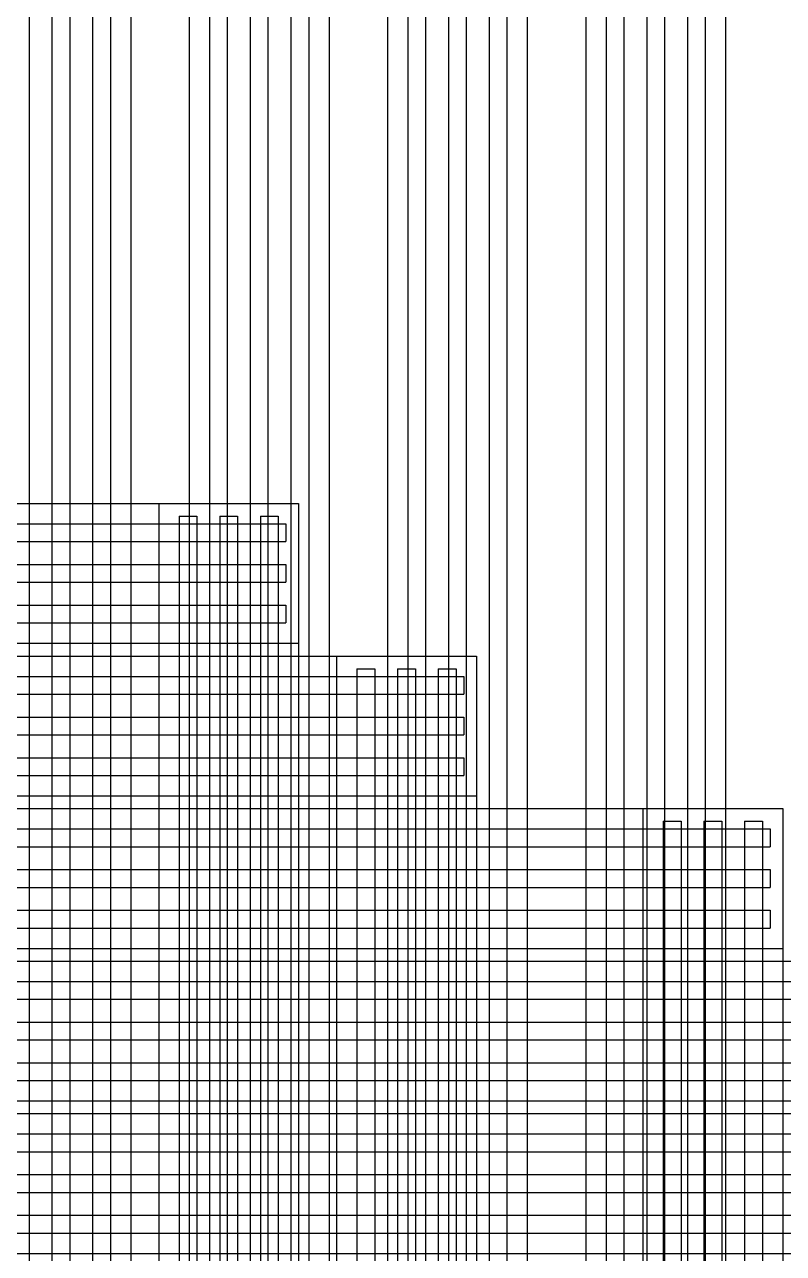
# Model space of a CAD drawing. Header units: millimetres. Extents: x -1225 to 566, y -985 to 617.
# Drawn here: x -167.62 to -137.78, y -204.73 to -156.39 of the extents above; entities that cross this region are included whole.
import ezdxf

# ---------------------------------------------------------------- set-up
doc = ezdxf.new("R2010")
doc.units = ezdxf.units.MM
doc.layers.add('HIDDEN', color=8, linetype='Continuous')
doc.layers.add('VISIBLE', color=7, linetype='Continuous')

msp = doc.modelspace()

# ---------------------------------------------------------------- linework, layer by layer
at = {"layer": 'HIDDEN'}
for points in [[(-163.45, -120.73), (-163.45, -228.73)], [(-161.15, -120.73), (-161.15, -234.73)], [(-155.65, -120.73), (-155.65, -234.73)], [(-153.35, -120.73), (-153.35, -240.73)], [(-147.85, -120.73), (-147.85, -240.73)], [(-145.55, -120.73), (-145.55, -246.73)], [(-140.05, -120.73), (-140.05, -246.73)], [(-167.45, -121.23), (-167.45, -228.23)], [(-166.55, -121.23), (-166.55, -228.23)], [(-165.85, -121.23), (-165.85, -228.23)], [(-164.95, -121.23), (-164.95, -228.23)], [(-164.25, -121.23), (-164.25, -228.23)], [(-160.35, -121.23), (-160.35, -234.23)], [(-159.65, -121.23), (-159.65, -234.23)], [(-158.75, -121.23), (-158.75, -234.23)], [(-158.05, -121.23), (-158.05, -234.23)], [(-157.15, -121.23), (-157.15, -234.23)], [(-156.45, -121.23), (-156.45, -234.23)], [(-152.55, -121.23), (-152.55, -240.23)], [(-151.85, -121.23), (-151.85, -240.23)], [(-150.95, -121.23), (-150.95, -240.23)], [(-150.25, -121.23), (-150.25, -240.23)], [(-149.35, -121.23), (-149.35, -240.23)], [(-148.65, -121.23), (-148.65, -240.23)], [(-144.75, -121.23), (-144.75, -246.23)], [(-144.05, -121.23), (-144.05, -246.23)], [(-143.15, -121.23), (-143.15, -246.23)], [(-142.45, -121.23), (-142.45, -246.23)], [(-141.55, -121.23), (-141.55, -246.23)], [(-140.85, -121.23), (-140.85, -246.23)], [(-231.35, -175.23), (-156.85, -175.23)], [(-169.3, -175.23), (-163.45, -175.23)], [(-162.35, -175.23), (-156.85, -175.23)], [(-162.35, -175.23), (-162.35, -404.73)], [(-161.15, -175.23), (-156.85, -175.23)], [(-161.15, -175.23), (-156.85, -175.23)], [(-156.85, -175.23), (-156.85, -180.73)], [(-156.85, -175.23), (-156.85, -180.73)], [(-156.85, -175.23), (-156.85, -234.73)], [(-156.85, -175.23), (-156.85, -404.73)], [(-161.55, -175.73), (-160.85, -175.73)], [(-161.55, -175.73), (-161.55, -404.23)], [(-161.15, -175.73), (-160.85, -175.73)], [(-160.85, -175.73), (-160.85, -234.73)], [(-160.85, -175.73), (-160.85, -404.23)], [(-159.95, -175.73), (-159.25, -175.73)], [(-159.95, -175.73), (-159.25, -175.73)], [(-159.95, -175.73), (-159.95, -234.73)], [(-159.95, -175.73), (-159.95, -404.23)], [(-159.25, -175.73), (-159.25, -234.73)], [(-159.25, -175.73), (-159.25, -404.23)], [(-158.35, -175.73), (-157.65, -175.73)], [(-158.35, -175.73), (-157.65, -175.73)], [(-158.35, -175.73), (-158.35, -234.73)], [(-158.35, -175.73), (-158.35, -404.23)], [(-157.65, -175.73), (-157.65, -234.73)], [(-157.65, -175.73), (-157.65, -404.23)], [(-230.85, -176.03), (-157.35, -176.03)], [(-168.95, -176.03), (-163.45, -176.03)], [(-162.35, -176.03), (-162.35, -176.73)], [(-161.15, -176.03), (-157.35, -176.03)], [(-157.35, -176.03), (-157.35, -176.73)], [(-157.35, -176.03), (-157.35, -176.73)], [(-230.85, -176.73), (-157.35, -176.73)], [(-168.95, -176.73), (-163.45, -176.73)], [(-161.15, -176.73), (-157.35, -176.73)], [(-230.85, -177.63), (-157.35, -177.63)], [(-168.95, -177.63), (-163.45, -177.63)], [(-162.35, -177.63), (-162.35, -178.33)], [(-161.15, -177.63), (-157.35, -177.63)], [(-157.35, -177.63), (-157.35, -178.33)], [(-157.35, -177.63), (-157.35, -178.33)], [(-230.85, -178.33), (-157.35, -178.33)], [(-168.95, -178.33), (-163.45, -178.33)], [(-161.15, -178.33), (-157.35, -178.33)], [(-230.85, -179.23), (-157.35, -179.23)], [(-168.95, -179.23), (-163.45, -179.23)], [(-162.35, -179.23), (-162.35, -179.93)], [(-161.15, -179.23), (-157.35, -179.23)], [(-157.35, -179.23), (-157.35, -179.93)], [(-157.35, -179.23), (-157.35, -179.93)], [(-230.85, -179.93), (-157.35, -179.93)], [(-168.95, -179.93), (-163.45, -179.93)], [(-161.15, -179.93), (-157.35, -179.93)], [(-231.35, -180.73), (-156.85, -180.73)], [(-169.3, -180.73), (-163.45, -180.73)], [(-161.55, -180.73), (-156.85, -180.73)], [(-223.55, -181.23), (-149.85, -181.23)], [(-168.95, -181.23), (-163.45, -181.23)], [(-162.35, -181.23), (-162.35, -186.73)], [(-161.55, -181.23), (-155.65, -181.23)], [(-155.35, -181.23), (-149.85, -181.23)], [(-155.35, -181.23), (-155.35, -411.73)], [(-153.35, -181.23), (-149.85, -181.23)], [(-153.35, -181.23), (-149.85, -181.23)], [(-149.85, -181.23), (-149.85, -186.73)], [(-149.85, -181.23), (-149.85, -186.73)], [(-149.85, -181.23), (-149.85, -240.73)], [(-149.85, -181.23), (-149.85, -411.73)], [(-154.55, -181.73), (-153.85, -181.73)], [(-154.55, -181.73), (-154.55, -411.23)], [(-153.85, -181.73), (-153.85, -411.23)], [(-152.95, -181.73), (-152.25, -181.73)], [(-152.95, -181.73), (-152.25, -181.73)], [(-152.95, -181.73), (-152.95, -240.73)], [(-152.95, -181.73), (-152.95, -411.23)], [(-152.25, -181.73), (-152.25, -240.73)], [(-152.25, -181.73), (-152.25, -411.23)], [(-151.35, -181.73), (-150.65, -181.73)], [(-151.35, -181.73), (-150.65, -181.73)], [(-151.35, -181.73), (-151.35, -240.73)], [(-151.35, -181.73), (-151.35, -411.23)], [(-150.65, -181.73), (-150.65, -240.73)], [(-150.65, -181.73), (-150.65, -411.23)], [(-223.05, -182.03), (-150.35, -182.03)], [(-168.95, -182.03), (-163.45, -182.03)], [(-161.55, -182.03), (-161.55, -182.73)], [(-161.15, -182.03), (-155.65, -182.03)], [(-155.35, -182.03), (-155.35, -182.73)], [(-153.35, -182.03), (-150.35, -182.03)], [(-150.35, -182.03), (-150.35, -182.73)], [(-150.35, -182.03), (-150.35, -182.73)], [(-223.05, -182.73), (-150.35, -182.73)], [(-168.95, -182.73), (-163.45, -182.73)], [(-161.15, -182.73), (-155.65, -182.73)], [(-153.35, -182.73), (-150.35, -182.73)], [(-223.05, -183.63), (-150.35, -183.63)], [(-168.95, -183.63), (-163.45, -183.63)], [(-161.55, -183.63), (-161.55, -184.33)], [(-161.15, -183.63), (-155.65, -183.63)], [(-155.35, -183.63), (-155.35, -184.33)], [(-153.35, -183.63), (-150.35, -183.63)], [(-150.35, -183.63), (-150.35, -184.33)], [(-150.35, -183.63), (-150.35, -184.33)], [(-223.05, -184.33), (-150.35, -184.33)], [(-168.95, -184.33), (-163.45, -184.33)], [(-161.15, -184.33), (-155.65, -184.33)], [(-153.35, -184.33), (-150.35, -184.33)], [(-223.05, -185.23), (-150.35, -185.23)], [(-168.95, -185.23), (-163.45, -185.23)], [(-161.55, -185.23), (-161.55, -185.93)], [(-161.15, -185.23), (-155.65, -185.23)], [(-155.35, -185.23), (-155.35, -185.93)], [(-153.35, -185.23), (-150.35, -185.23)], [(-150.35, -185.23), (-150.35, -185.93)], [(-150.35, -185.23), (-150.35, -185.93)], [(-223.05, -185.93), (-150.35, -185.93)], [(-168.95, -185.93), (-163.45, -185.93)], [(-161.15, -185.93), (-155.65, -185.93)], [(-153.35, -185.93), (-150.35, -185.93)], [(-223.55, -186.73), (-149.85, -186.73)], [(-168.95, -186.73), (-163.45, -186.73)], [(-161.55, -186.73), (-155.65, -186.73)], [(-154.55, -186.73), (-153.85, -186.73)], [(-153.35, -186.73), (-149.85, -186.73)], [(-215.75, -187.23), (-137.8, -187.23)], [(-168.95, -187.23), (-163.45, -187.23)], [(-162.35, -187.23), (-162.35, -192.73)], [(-161.55, -187.23), (-161.55, -192.73)], [(-161.15, -187.23), (-155.65, -187.23)], [(-155.35, -187.23), (-155.35, -192.73)], [(-154.55, -187.23), (-153.85, -187.23)], [(-153.35, -187.23), (-147.85, -187.23)], [(-145.55, -187.23), (-140.05, -187.23)], [(-143.3, -187.23), (-140.05, -187.23)], [(-143.3, -187.23), (-137.8, -187.23)], [(-143.3, -187.23), (-143.3, -308.58)], [(-143.3, -187.23), (-143.3, -404.73)], [(-137.8, -187.23), (-137.8, -192.73)], [(-137.8, -187.23), (-137.8, -404.73)], [(-215.25, -188.03), (-138.3, -188.03)], [(-168.95, -188.03), (-163.45, -188.03)], [(-161.15, -188.03), (-155.65, -188.03)], [(-154.55, -188.03), (-154.55, -188.73)], [(-153.85, -188.03), (-153.85, -188.73)], [(-153.35, -188.03), (-147.85, -188.03)], [(-145.55, -188.03), (-140.05, -188.03)], [(-142.5, -187.73), (-141.8, -187.73)], [(-142.5, -187.73), (-141.8, -187.73)], [(-142.5, -187.73), (-142.5, -308.58)], [(-142.5, -187.73), (-142.5, -404.23)], [(-141.8, -187.73), (-141.8, -308.58)], [(-141.8, -187.73), (-141.8, -404.23)], [(-140.9, -187.73), (-140.2, -187.73)], [(-140.9, -187.73), (-140.2, -187.73)], [(-140.9, -187.73), (-140.9, -308.58)], [(-140.9, -187.73), (-140.9, -404.23)], [(-140.2, -187.73), (-140.2, -308.58)], [(-140.2, -187.73), (-140.2, -404.23)], [(-139.3, -187.73), (-138.6, -187.73)], [(-139.3, -187.73), (-139.3, -404.23)], [(-138.6, -187.73), (-138.6, -404.23)], [(-138.3, -188.03), (-138.3, -188.73)], [(-215.25, -188.73), (-138.3, -188.73)], [(-168.95, -188.73), (-163.45, -188.73)], [(-161.15, -188.73), (-155.65, -188.73)], [(-153.35, -188.73), (-147.85, -188.73)], [(-145.55, -188.73), (-140.05, -188.73)], [(-215.25, -189.63), (-138.3, -189.63)], [(-168.95, -189.63), (-163.45, -189.63)], [(-161.15, -189.63), (-155.65, -189.63)], [(-154.55, -189.63), (-154.55, -190.33)], [(-153.85, -189.63), (-153.85, -190.33)], [(-153.35, -189.63), (-147.85, -189.63)], [(-145.55, -189.63), (-140.05, -189.63)], [(-138.3, -189.63), (-138.3, -190.33)], [(-215.25, -190.33), (-138.3, -190.33)], [(-168.95, -190.33), (-163.45, -190.33)], [(-161.15, -190.33), (-155.65, -190.33)], [(-153.35, -190.33), (-147.85, -190.33)], [(-145.55, -190.33), (-140.05, -190.33)], [(-215.25, -191.23), (-138.3, -191.23)], [(-168.95, -191.23), (-163.45, -191.23)], [(-161.15, -191.23), (-155.65, -191.23)], [(-154.55, -191.23), (-154.55, -191.93)], [(-153.85, -191.23), (-153.85, -191.93)], [(-153.35, -191.23), (-147.85, -191.23)], [(-145.55, -191.23), (-140.05, -191.23)], [(-138.3, -191.23), (-138.3, -191.93)], [(-215.25, -191.93), (-138.3, -191.93)], [(-168.95, -191.93), (-163.45, -191.93)], [(-161.15, -191.93), (-155.65, -191.93)], [(-153.35, -191.93), (-147.85, -191.93)], [(-145.55, -191.93), (-140.05, -191.93)], [(-215.75, -192.73), (-137.8, -192.73)], [(-168.95, -192.73), (-163.45, -192.73)], [(-161.15, -192.73), (-155.65, -192.73)], [(-154.55, -192.73), (-153.85, -192.73)], [(-153.35, -192.73), (-147.85, -192.73)], [(-145.55, -192.73), (-140.05, -192.73)], [(-139.3, -192.73), (-138.6, -192.73)], [(-207.95, -193.23), (-122.65, -193.23)], [(-168.95, -193.23), (-163.45, -193.23)], [(-162.35, -193.23), (-162.35, -198.73)], [(-161.55, -193.23), (-161.55, -198.73)], [(-161.15, -193.23), (-155.65, -193.23)], [(-155.35, -193.23), (-155.35, -198.73)], [(-154.55, -193.23), (-154.55, -198.73)], [(-153.85, -193.23), (-153.85, -198.73)], [(-153.35, -193.23), (-147.85, -193.23)], [(-145.55, -193.23), (-140.05, -193.23)], [(-139.3, -193.23), (-138.6, -193.23)], [(-137.8, -193.23), (-137.8, -198.73)], [(-207.45, -194.03), (-123.15, -194.03)], [(-168.95, -194.03), (-163.45, -194.03)], [(-161.15, -194.03), (-155.65, -194.03)], [(-153.35, -194.03), (-147.85, -194.03)], [(-145.55, -194.03), (-140.05, -194.03)], [(-139.3, -194.03), (-139.3, -194.73)], [(-138.6, -194.03), (-138.6, -194.73)], [(-207.45, -194.73), (-123.15, -194.73)], [(-168.95, -194.73), (-163.45, -194.73)], [(-161.15, -194.73), (-155.65, -194.73)], [(-153.35, -194.73), (-147.85, -194.73)], [(-145.55, -194.73), (-140.05, -194.73)], [(-207.45, -195.63), (-123.15, -195.63)], [(-168.95, -195.63), (-163.45, -195.63)], [(-161.15, -195.63), (-155.65, -195.63)], [(-153.35, -195.63), (-147.85, -195.63)], [(-145.55, -195.63), (-140.05, -195.63)], [(-139.3, -195.63), (-139.3, -196.33)], [(-138.6, -195.63), (-138.6, -196.33)], [(-207.45, -196.33), (-123.15, -196.33)], [(-168.95, -196.33), (-163.45, -196.33)], [(-161.15, -196.33), (-155.65, -196.33)], [(-153.35, -196.33), (-147.85, -196.33)], [(-145.55, -196.33), (-140.05, -196.33)], [(-207.45, -197.23), (-123.15, -197.23)], [(-168.95, -197.23), (-163.45, -197.23)], [(-161.15, -197.23), (-155.65, -197.23)], [(-153.35, -197.23), (-147.85, -197.23)], [(-145.55, -197.23), (-140.05, -197.23)], [(-139.3, -197.23), (-139.3, -197.93)], [(-138.6, -197.23), (-138.6, -197.93)], [(-207.45, -197.93), (-123.15, -197.93)], [(-168.95, -197.93), (-163.45, -197.93)], [(-161.15, -197.93), (-155.65, -197.93)], [(-153.35, -197.93), (-147.85, -197.93)], [(-145.55, -197.93), (-140.05, -197.93)], [(-207.95, -198.73), (-122.65, -198.73)], [(-168.95, -198.73), (-163.45, -198.73)], [(-161.15, -198.73), (-155.65, -198.73)], [(-153.35, -198.73), (-147.85, -198.73)], [(-145.55, -198.73), (-140.05, -198.73)], [(-139.3, -198.73), (-138.6, -198.73)], [(-200.15, -199.23), (-115.45, -199.23)], [(-168.95, -199.23), (-163.45, -199.23)], [(-162.35, -199.23), (-162.35, -204.73)], [(-161.55, -199.23), (-161.55, -204.73)], [(-161.15, -199.23), (-155.65, -199.23)], [(-155.35, -199.23), (-155.35, -204.73)], [(-154.55, -199.23), (-154.55, -204.73)], [(-153.85, -199.23), (-153.85, -204.73)], [(-153.35, -199.23), (-147.85, -199.23)], [(-145.55, -199.23), (-140.05, -199.23)], [(-139.3, -199.23), (-139.3, -204.73)], [(-138.6, -199.23), (-138.6, -204.73)], [(-137.8, -199.23), (-137.8, -204.73)], [(-199.65, -200.03), (-115.95, -200.03)], [(-168.95, -200.03), (-163.45, -200.03)], [(-161.15, -200.03), (-155.65, -200.03)], [(-153.35, -200.03), (-147.85, -200.03)], [(-145.55, -200.03), (-140.05, -200.03)], [(-199.65, -200.73), (-115.95, -200.73)], [(-168.95, -200.73), (-163.45, -200.73)], [(-161.15, -200.73), (-155.65, -200.73)], [(-153.35, -200.73), (-147.85, -200.73)], [(-145.55, -200.73), (-140.05, -200.73)], [(-199.65, -201.63), (-115.95, -201.63)], [(-168.95, -201.63), (-163.45, -201.63)], [(-161.15, -201.63), (-155.65, -201.63)], [(-153.35, -201.63), (-147.85, -201.63)], [(-145.55, -201.63), (-140.05, -201.63)], [(-199.65, -202.33), (-115.95, -202.33)], [(-168.95, -202.33), (-163.45, -202.33)], [(-161.15, -202.33), (-155.65, -202.33)], [(-153.35, -202.33), (-147.85, -202.33)], [(-145.55, -202.33), (-140.05, -202.33)], [(-199.65, -203.23), (-115.95, -203.23)], [(-168.95, -203.23), (-163.45, -203.23)], [(-161.15, -203.23), (-155.65, -203.23)], [(-153.35, -203.23), (-147.85, -203.23)], [(-145.55, -203.23), (-140.05, -203.23)], [(-199.65, -203.93), (-115.95, -203.93)], [(-168.95, -203.93), (-163.45, -203.93)], [(-161.15, -203.93), (-155.65, -203.93)], [(-153.35, -203.93), (-147.85, -203.93)], [(-145.55, -203.93), (-140.05, -203.93)], [(-200.15, -204.73), (-115.45, -204.73)], [(-168.95, -204.73), (-163.45, -204.73)], [(-161.15, -204.73), (-155.65, -204.73)], [(-153.35, -204.73), (-147.85, -204.73)], [(-145.55, -204.73), (-140.05, -204.73)]]:
    msp.add_lwpolyline(points, dxfattribs=at)
at = {"layer": 'VISIBLE'}
for points in [[(-163.45, -120.73), (-163.45, -228.73)], [(-161.15, -120.73), (-161.15, -230.03)], [(-155.65, -120.73), (-155.65, -234.73)], [(-153.35, -120.73), (-153.35, -236.03)], [(-147.85, -120.73), (-147.85, -240.73)], [(-145.55, -120.73), (-145.55, -242.03)], [(-140.05, -120.73), (-140.05, -246.73)], [(-167.45, -123.98), (-167.45, -228.23)], [(-166.55, -123.98), (-166.55, -228.23)], [(-165.85, -123.98), (-165.85, -228.23)], [(-164.95, -123.98), (-164.95, -228.23)], [(-164.25, -123.98), (-164.25, -228.23)], [(-160.35, -123.98), (-160.35, -234.23)], [(-159.65, -123.98), (-159.65, -234.23)], [(-158.75, -123.98), (-158.75, -234.23)], [(-158.05, -123.98), (-158.05, -234.23)], [(-157.15, -123.98), (-157.15, -234.23)], [(-156.45, -123.98), (-156.45, -234.23)], [(-152.55, -123.98), (-152.55, -240.23)], [(-151.85, -123.98), (-151.85, -240.23)], [(-150.95, -123.98), (-150.95, -240.23)], [(-150.25, -123.98), (-150.25, -240.23)], [(-149.35, -123.98), (-149.35, -240.23)], [(-148.65, -123.98), (-148.65, -240.23)], [(-144.75, -123.98), (-144.75, -246.23)], [(-144.05, -123.98), (-144.05, -246.23)], [(-143.15, -123.98), (-143.15, -246.23)], [(-142.45, -123.98), (-142.45, -246.23)], [(-141.55, -123.98), (-141.55, -246.23)], [(-140.85, -123.98), (-140.85, -246.23)], [(-163.45, -175.23), (-161.15, -175.23)], [(-162.35, -175.23), (-161.15, -175.23)], [(-162.35, -175.23), (-162.35, -176.03)], [(-161.55, -175.73), (-161.15, -175.73)], [(-161.55, -175.73), (-161.55, -182.03)], [(-163.45, -176.03), (-161.15, -176.03)], [(-163.45, -176.73), (-161.15, -176.73)], [(-162.35, -176.73), (-162.35, -177.63)], [(-163.45, -177.63), (-161.15, -177.63)], [(-163.45, -178.33), (-161.15, -178.33)], [(-162.35, -178.33), (-162.35, -179.23)], [(-163.45, -179.23), (-161.15, -179.23)], [(-163.45, -179.93), (-161.15, -179.93)], [(-162.35, -179.93), (-162.35, -181.23)], [(-163.45, -180.73), (-161.55, -180.73)], [(-163.45, -181.23), (-161.55, -181.23)], [(-155.65, -181.23), (-153.35, -181.23)], [(-155.35, -181.23), (-153.35, -181.23)], [(-155.35, -181.23), (-155.35, -182.03)], [(-154.55, -181.73), (-153.85, -181.73)], [(-154.55, -181.73), (-154.55, -188.03)], [(-153.85, -181.73), (-153.85, -188.03)], [(-163.45, -182.03), (-161.15, -182.03)], [(-155.65, -182.03), (-153.35, -182.03)], [(-163.45, -182.73), (-161.15, -182.73)], [(-161.55, -182.73), (-161.55, -183.63)], [(-155.65, -182.73), (-153.35, -182.73)], [(-155.35, -182.73), (-155.35, -183.63)], [(-163.45, -183.63), (-161.15, -183.63)], [(-155.65, -183.63), (-153.35, -183.63)], [(-163.45, -184.33), (-161.15, -184.33)], [(-161.55, -184.33), (-161.55, -185.23)], [(-155.65, -184.33), (-153.35, -184.33)], [(-155.35, -184.33), (-155.35, -185.23)], [(-163.45, -185.23), (-161.15, -185.23)], [(-155.65, -185.23), (-153.35, -185.23)], [(-163.45, -185.93), (-161.15, -185.93)], [(-161.55, -185.93), (-161.55, -187.23)], [(-155.65, -185.93), (-153.35, -185.93)], [(-155.35, -185.93), (-155.35, -187.23)], [(-163.45, -186.73), (-161.55, -186.73)], [(-162.35, -186.73), (-162.35, -187.23)], [(-155.65, -186.73), (-154.55, -186.73)], [(-153.85, -186.73), (-153.35, -186.73)], [(-163.45, -187.23), (-161.15, -187.23)], [(-155.65, -187.23), (-154.55, -187.23)], [(-153.85, -187.23), (-153.35, -187.23)], [(-147.85, -187.23), (-145.55, -187.23)], [(-140.05, -187.23), (-137.8, -187.23)], [(-140.05, -187.23), (-137.8, -187.23)], [(-137.8, -187.23), (-137.8, -192.73)], [(-137.8, -187.23), (-137.8, -193.23)], [(-163.45, -188.03), (-161.15, -188.03)], [(-155.65, -188.03), (-153.35, -188.03)], [(-147.85, -188.03), (-145.55, -188.03)], [(-140.05, -188.03), (-138.3, -188.03)], [(-139.3, -187.73), (-138.6, -187.73)], [(-139.3, -187.73), (-139.3, -194.03)], [(-138.6, -187.73), (-138.6, -194.03)], [(-138.3, -188.03), (-138.3, -188.73)], [(-163.45, -188.73), (-161.15, -188.73)], [(-155.65, -188.73), (-153.35, -188.73)], [(-154.55, -188.73), (-154.55, -189.63)], [(-153.85, -188.73), (-153.85, -189.63)], [(-147.85, -188.73), (-145.55, -188.73)], [(-140.05, -188.73), (-138.3, -188.73)], [(-163.45, -189.63), (-161.15, -189.63)], [(-155.65, -189.63), (-153.35, -189.63)], [(-147.85, -189.63), (-145.55, -189.63)], [(-140.05, -189.63), (-138.3, -189.63)], [(-138.3, -189.63), (-138.3, -190.33)], [(-163.45, -190.33), (-161.15, -190.33)], [(-155.65, -190.33), (-153.35, -190.33)], [(-154.55, -190.33), (-154.55, -191.23)], [(-153.85, -190.33), (-153.85, -191.23)], [(-147.85, -190.33), (-145.55, -190.33)], [(-140.05, -190.33), (-138.3, -190.33)], [(-163.45, -191.23), (-161.15, -191.23)], [(-155.65, -191.23), (-153.35, -191.23)], [(-147.85, -191.23), (-145.55, -191.23)], [(-140.05, -191.23), (-138.3, -191.23)], [(-138.3, -191.23), (-138.3, -191.93)], [(-163.45, -191.93), (-161.15, -191.93)], [(-155.65, -191.93), (-153.35, -191.93)], [(-154.55, -191.93), (-154.55, -193.23)], [(-153.85, -191.93), (-153.85, -193.23)], [(-147.85, -191.93), (-145.55, -191.93)], [(-140.05, -191.93), (-138.3, -191.93)], [(-163.45, -192.73), (-161.15, -192.73)], [(-162.35, -192.73), (-162.35, -193.23)], [(-161.55, -192.73), (-161.55, -193.23)], [(-155.65, -192.73), (-154.55, -192.73)], [(-155.35, -192.73), (-155.35, -193.23)], [(-153.85, -192.73), (-153.35, -192.73)], [(-147.85, -192.73), (-145.55, -192.73)], [(-140.05, -192.73), (-139.3, -192.73)], [(-138.6, -192.73), (-137.8, -192.73)], [(-163.45, -193.23), (-161.15, -193.23)], [(-155.65, -193.23), (-153.35, -193.23)], [(-147.85, -193.23), (-145.55, -193.23)], [(-140.05, -193.23), (-139.3, -193.23)], [(-138.6, -193.23), (-137.75, -193.23)], [(-163.45, -194.03), (-161.15, -194.03)], [(-155.65, -194.03), (-153.35, -194.03)], [(-147.85, -194.03), (-145.55, -194.03)], [(-140.05, -194.03), (-137.75, -194.03)], [(-163.45, -194.73), (-161.15, -194.73)], [(-155.65, -194.73), (-153.35, -194.73)], [(-147.85, -194.73), (-145.55, -194.73)], [(-140.05, -194.73), (-137.75, -194.73)], [(-139.3, -194.73), (-139.3, -195.63)], [(-138.6, -194.73), (-138.6, -195.63)], [(-163.45, -195.63), (-161.15, -195.63)], [(-155.65, -195.63), (-153.35, -195.63)], [(-147.85, -195.63), (-145.55, -195.63)], [(-140.05, -195.63), (-137.75, -195.63)], [(-163.45, -196.33), (-161.15, -196.33)], [(-155.65, -196.33), (-153.35, -196.33)], [(-147.85, -196.33), (-145.55, -196.33)], [(-140.05, -196.33), (-137.75, -196.33)], [(-139.3, -196.33), (-139.3, -197.23)], [(-138.6, -196.33), (-138.6, -197.23)], [(-163.45, -197.23), (-161.15, -197.23)], [(-155.65, -197.23), (-153.35, -197.23)], [(-147.85, -197.23), (-145.55, -197.23)], [(-140.05, -197.23), (-137.75, -197.23)], [(-163.45, -197.93), (-161.15, -197.93)], [(-155.65, -197.93), (-153.35, -197.93)], [(-147.85, -197.93), (-145.55, -197.93)], [(-140.05, -197.93), (-137.75, -197.93)], [(-139.3, -197.93), (-139.3, -199.23)], [(-138.6, -197.93), (-138.6, -199.23)], [(-163.45, -198.73), (-161.15, -198.73)], [(-162.35, -198.73), (-162.35, -199.23)], [(-161.55, -198.73), (-161.55, -199.23)], [(-155.65, -198.73), (-153.35, -198.73)], [(-155.35, -198.73), (-155.35, -199.23)], [(-154.55, -198.73), (-154.55, -199.23)], [(-153.85, -198.73), (-153.85, -199.23)], [(-147.85, -198.73), (-145.55, -198.73)], [(-140.05, -198.73), (-139.3, -198.73)], [(-138.6, -198.73), (-137.75, -198.73)], [(-137.8, -198.73), (-137.8, -199.23)], [(-163.45, -199.23), (-161.15, -199.23)], [(-155.65, -199.23), (-153.35, -199.23)], [(-147.85, -199.23), (-145.55, -199.23)], [(-140.05, -199.23), (-137.75, -199.23)], [(-163.45, -200.03), (-161.15, -200.03)], [(-155.65, -200.03), (-153.35, -200.03)], [(-147.85, -200.03), (-145.55, -200.03)], [(-140.05, -200.03), (-137.75, -200.03)], [(-163.45, -200.73), (-161.15, -200.73)], [(-155.65, -200.73), (-153.35, -200.73)], [(-147.85, -200.73), (-145.55, -200.73)], [(-140.05, -200.73), (-137.75, -200.73)], [(-163.45, -201.63), (-161.15, -201.63)], [(-155.65, -201.63), (-153.35, -201.63)], [(-147.85, -201.63), (-145.55, -201.63)], [(-140.05, -201.63), (-137.75, -201.63)], [(-163.45, -202.33), (-161.15, -202.33)], [(-155.65, -202.33), (-153.35, -202.33)], [(-147.85, -202.33), (-145.55, -202.33)], [(-140.05, -202.33), (-137.75, -202.33)], [(-163.45, -203.23), (-161.15, -203.23)], [(-155.65, -203.23), (-153.35, -203.23)], [(-147.85, -203.23), (-145.55, -203.23)], [(-140.05, -203.23), (-137.75, -203.23)], [(-163.45, -203.93), (-161.15, -203.93)], [(-155.65, -203.93), (-153.35, -203.93)], [(-147.85, -203.93), (-145.55, -203.93)], [(-140.05, -203.93), (-137.75, -203.93)], [(-163.45, -204.73), (-161.15, -204.73)], [(-162.35, -204.73), (-162.35, -205.23)], [(-161.55, -204.73), (-161.55, -205.23)], [(-155.65, -204.73), (-153.35, -204.73)], [(-155.35, -204.73), (-155.35, -205.23)], [(-154.55, -204.73), (-154.55, -205.23)], [(-153.85, -204.73), (-153.85, -205.23)], [(-147.85, -204.73), (-145.55, -204.73)], [(-140.05, -204.73), (-137.75, -204.73)], [(-139.3, -204.73), (-139.3, -205.23)], [(-138.6, -204.73), (-138.6, -205.23)], [(-137.8, -204.73), (-137.8, -205.23)]]:
    msp.add_lwpolyline(points, dxfattribs=at)

doc.saveas('drawing.dxf')
